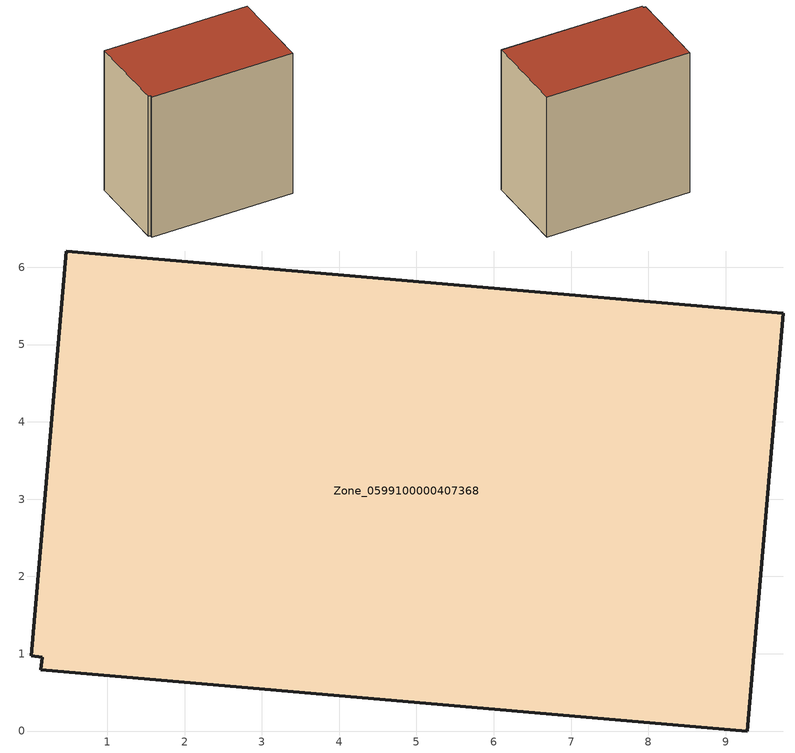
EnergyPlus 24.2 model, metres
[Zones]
Zone_0599100000407368
 floor ground (C_G): 0.47,6.21 9.75,5.4 9.28,0 0.14,0.79 0.16,0.96 0.01,0.97 z0
 wall outside (C_F): 9.28,0 9.75,5.4 0.47,6.21 0.01,0.97 0.16,0.96 0.14,0.79 9.28,0 z0:9.71
 roof outside (C_R): 9.75,5.4 0.47,6.21 0.01,0.97 0.16,0.96 0.14,0.79 9.28,0 z9.71
[BUILDING]
Pand.0599100000407368: North Axis=0; Terrain=City; Loads Convergence Tolerance Value=0.04; Temperature Convergence Tolerance Value=0.4; Solar Distribution=FullExterior; Maximum Number of Warmup Days=25; Minimum Number of Warmup Days=1
[Site:Location]
Rotterdam.The.Hague.AP_ZH_NLD Design_Conditions: Latitude=51.96; Longitude=4.45; Time Zone=1; Elevation=-4.5
[SITE:GROUNDTEMPERATURE:BUILDINGSURFACE]
18, 18, 18, 18, 18, 18, 18, 18, 18, 18, 18, 18
[MATERIAL] Thermal Absorptance=0.9; Solar Absorptance=0.7; Visible Absorptance=0.7
Name | Roughness | Thickness | Conductivity | Density | Specific Heat
G.TI.1992-2005 | MediumSmooth | 0.15 | 0.06 | 540 | 1210
F.TI.1992-2005 | Rough | 0.3 | 0.12 | 1920 | 840
R.TI.1992-2005 | MediumRough | 0.2 | 0.08 | 1500 | 1000
[CONSTRUCTION]
C_G: G.TI.1992-2005
C_F: F.TI.1992-2005
C_R: R.TI.1992-2005
[ZONE]
Zone_0599100000407368: Type=1; Multiplier=1; Ceiling Height=Autocalculate; Volume=Autocalculate; Floor Area=autocalculate; Part of Total Floor Area=Yes
[ZONEINFILTRATION:DESIGNFLOWRATE]
Infil_Zone_0599100000407368: Zone or ZoneList or Space or SpaceList=Zone_0599100000407368; Schedule=AlwaysOn; Design Flow Rate Calculation Method=Flow/Area; Flow Rate per Floor Area=0.0015; Constant Term Coefficient=1; Temperature Term Coefficient=0; Velocity Term Coefficient=0; Velocity Squared Term Coefficient=0
[HVACTEMPLATE:ZONE:IDEALLOADSAIRSYSTEM]
Zone_0599100000407368: Maximum Heating Supply Air Temperature=50; Minimum Cooling Supply Air Temperature=13; Maximum Heating Supply Air Humidity Ratio=0.0156; Minimum Cooling Supply Air Humidity Ratio=0.0077; Heating Limit=NoLimit; Cooling Limit=NoLimit; Dehumidification Control Type=ConstantSensibleHeatRatio; Cooling Sensible Heat Ratio=0.7; Dehumidification Setpoint=60; Humidification Control Type=None; Humidification Setpoint=30; Outdoor Air Method=None; Outdoor Air Flow Rate per Person=0.00944; Outdoor Air Flow Rate per Zone Floor Area=0; Outdoor Air Flow Rate per Zone=0; Demand Controlled Ventilation Type=None; Outdoor Air Economizer Type=NoEconomizer; Heat Recovery Type=None; Sensible Heat Recovery Effectiveness=0.7; Latent Heat Recovery Effectiveness=0.65
[ZONECONTROL:THERMOSTAT]
ThermostatControl_Zone_0599100000407368: Zone or ZoneList=Zone_0599100000407368; Control Type Schedule=DualSetpointControlType; Control 1=Thermostat_Zone_0599100000407368; Temperature Difference Between Cutout And Setpoint=0
[THERMOSTATSETPOINT:DUALSETPOINT]
Thermostat_Zone_0599100000407368: Heating Setpoint Temperature Schedule=HeatingSetpoint_Zone_0599100000407368; Cooling Setpoint Temperature Schedule=CoolingSetpoint_Zone_0599100000407368
[SCHEDULE:COMPACT]
HeatingSetpoint_Zone_0599100000407368: Through: 12/31, For: AllDays, Until: 24:00, 21
CoolingSetpoint_Zone_0599100000407368: Through: 12/31, For: AllDays, Until: 24:00, 24
DualSetpointControlType: Through: 12/31, For: AllDays, Until: 24:00, 4
AlwaysOn: Through: 12/31, For: AllDays, Until: 24:00, 1
